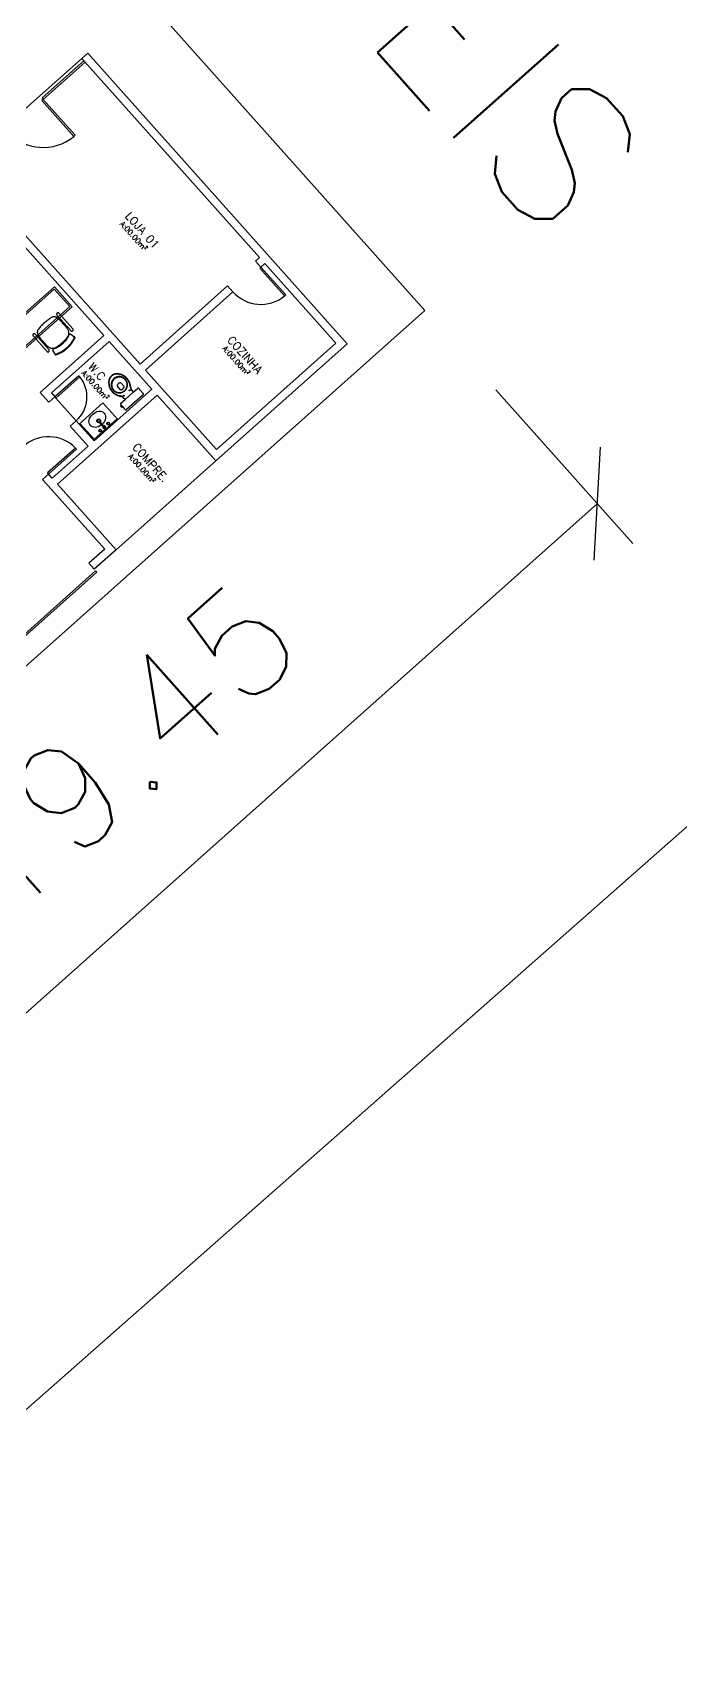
# Model space of a CAD drawing. Header units: millimetres. Extents: x 1111 to 1333, y -447 to -319.
# Drawn here: x 1132.019 to 1132.99, y -442.263 to -439.813 of the extents above; entities that cross this region are included whole.
import ezdxf

# ---------------------------------------------------------------- set-up
doc = ezdxf.new("R2010")
doc.units = ezdxf.units.MM
doc.header["$PDMODE"] = 35
doc.linetypes.add('HIDDEN', pattern=[0.375, 0.25, -0.125])
for name, color, linetype in [('ARQ-ALVENARIA', 4, 'Continuous'), ('ARQ-COTAS', 30, 'Continuous'), ('ARQ-ESQ-02', 2, 'Continuous'), ('ARQ-PENA-01', 1, 'Continuous'), ('ARQ-PENA-02', 2, 'Continuous'), ('ARQ-PENA-FINA-CINZA', 8, 'Continuous'), ('ARQ-PROJ-01', 1, 'HIDDEN'), ('ARQ-PÇ-HIDROSSAN', 7, 'Continuous'), ('ARQ-TEXTO2', 2, 'Continuous'), ('ARQ-TEXTO3', 3, 'Continuous'), ('TERRENO', 6, 'Continuous')]:
    doc.layers.add(name, color=color, linetype=linetype)
doc.layers.add('ARQ-VP', color=7, linetype='Continuous', plot=False)
doc.styles.add('ROMANS', font='romans')
doc.styles.add('Romans_Anot', font='romans.shx')
doc.dimstyles.new('Escala 1-1000', dxfattribs={"dimscale": 10, "dimtxt": 0.2, "dimasz": 0.15, "dimexe": 0.1, "dimexo": 0.2, "dimgap": 0.15, "dimtad": 1, "dimzin": 4, "dimdsep": 46, "dimtxsty": 'Romans_Anot', "dimblk": 'OBLIQUE', "dimcen": 0.25, "dimclrd": 256, "dimclre": 256, "dimclrt": 2, "dimadec": 0, "dimazin": 0, "dimtfac": 1, "dimtix": 1, "dimtmove": 2, "dimatfit": 3, "dimfxl": 0, "dimlwd": -1, "dimlwe": -1, "dimarcsym": 0})

# ---------------------------------------------------------------- blocks, each defined once
blk = doc.blocks.new('_Oblique')
at = {"color": 0, "linetype": 'ByBlock', "lineweight": -2}
blk.add_line((-0.5, -0.5), (0.5, 0.5), dxfattribs=at)
blk = doc.blocks.new('*D292')
at = {"layer": 'ARQ-COTAS', "transparency": 16777216}
for p, q in [((73.065, -65.426), (148.031, 0.756)), ((149.355, -0.744), (148.693, 0.006)), ((74.389, -66.926), (73.727, -66.176))]:
    blk.add_line(p, q, dxfattribs=at)
at = {"layer": 'DEFPOINTS', "color": 0, "transparency": 16777216}
for p in [(148.031, 0.756), (148.031, 0.756), (73.065, -65.426)]:
    blk.add_point(p, dxfattribs=at)
at = {"layer": 'ARQ-COTAS', "transparency": 16777216, "xscale": 1.5, "yscale": 1.5, "zscale": 1.5}
for p, rotation in [((148.031, 0.756), 41.43890348028824), ((73.065, -65.426), 221.4389034802882)]:
    blk.add_blockref('_Oblique', p, dxfattribs=dict(at, rotation=rotation))
at = {"layer": 'ARQ-COTAS', "color": 2, "transparency": 16777216, "insert": (108.894, -30.461), "char_height": 2, "attachment_point": 5, "rotation": 41.4389, "style": 'Romans_Anot'}
blk.add_mtext('100.00', dxfattribs=at)
blk = doc.blocks.new('*D295')
at = {"layer": 'ARQ-COTAS', "transparency": 16777216}
for p, q in [((95.328, -34.434), (97.893, -37.311)), ((82.713, -49.511), (97.228, -36.564)), ((80.813, -47.381), (83.379, -50.258))]:
    blk.add_line(p, q, dxfattribs=at)
at = {"layer": 'DEFPOINTS', "color": 0, "transparency": 16777216}
for p in [(93.997, -32.942), (97.228, -36.564), (79.482, -45.889)]:
    blk.add_point(p, dxfattribs=at)
at = {"layer": 'ARQ-COTAS', "transparency": 16777216, "xscale": 1.5, "yscale": 1.5, "zscale": 1.5}
for p, rotation in [((97.228, -36.564), 41.73269995504107), ((82.713, -49.511), 221.7326999550411)]:
    blk.add_blockref('_Oblique', p, dxfattribs=dict(at, rotation=rotation))
at = {"layer": 'ARQ-COTAS', "color": 2, "transparency": 16777216, "insert": (88.306, -41.172), "char_height": 2, "attachment_point": 5, "rotation": 41.7327, "style": 'Romans_Anot'}
blk.add_mtext('19.45', dxfattribs=at)
blk = doc.blocks.new('1')
at = {"color": 8}
for p, q in [((87.909, -35.051), (87.909, -35.052)), ((87.91, -35.053), (87.911, -35.054)), ((87.911, -35.054), (87.984, -35.136)), ((87.925, -35.038), (87.924, -35.038)), ((87.926, -35.04), (87.925, -35.039)), ((88, -35.122), (87.926, -35.04))]:
    blk.add_line(p, q, dxfattribs=at)
for points in [[(87.924, -35.038, 0), (87.923, -35.036, 0), (87.921, -35.035, 0), (87.92, -35.035, 0), (87.918, -35.034, 0), (87.916, -35.034, 0), (87.914, -35.034, 0), (87.913, -35.035, 0), (87.911, -35.036, 0), (87.91, -35.037, 0), (87.908, -35.038, 0), (87.907, -35.04, 0), (87.907, -35.041, 0), (87.906, -35.043, 0), (87.906, -35.045, 0), (87.906, -35.047, 0), (87.907, -35.048, 0), (87.908, -35.05, 0), (87.909, -35.051, 0)], [(87.925, -35.039, 0), (87.924, -35.038, 0), (87.923, -35.037, 0), (87.921, -35.036, 0), (87.919, -35.036, 0), (87.917, -35.036, 0), (87.916, -35.036, 0), (87.914, -35.036, 0), (87.912, -35.037, 0), (87.911, -35.038, 0), (87.91, -35.04, 0), (87.909, -35.041, 0), (87.908, -35.043, 0), (87.907, -35.044, 0), (87.907, -35.046, 0), (87.908, -35.048, 0), (87.908, -35.05, 0), (87.909, -35.051, 0), (87.91, -35.053, 0)], [(87.909, -35.051, 0), (87.908, -35.049, 0), (87.907, -35.047, 0), (87.907, -35.046, 0), (87.907, -35.044, 0), (87.908, -35.042, 0), (87.909, -35.041, 0), (87.91, -35.039, 0), (87.911, -35.038, 0)], [(87.911, -35.054, 0), (87.91, -35.052, 0), (87.909, -35.051, 0), (87.908, -35.049, 0), (87.908, -35.047, 0), (87.908, -35.045, 0), (87.909, -35.044, 0), (87.909, -35.042, 0), (87.91, -35.041, 0), (87.912, -35.039, 0)], [(87.911, -35.038, 0), (87.912, -35.037, 0), (87.914, -35.036, 0), (87.915, -35.036, 0), (87.917, -35.036, 0), (87.919, -35.036, 0), (87.921, -35.036, 0), (87.922, -35.037, 0), (87.924, -35.037, 0)], [(87.911, -35.054, 0), (87.911, -35.054, 0)], [(87.912, -35.039, 0), (87.913, -35.038, 0), (87.915, -35.037, 0), (87.916, -35.037, 0), (87.918, -35.037, 0), (87.92, -35.037, 0), (87.922, -35.037, 0), (87.923, -35.038, 0), (87.925, -35.039, 0), (87.926, -35.04, 0)]]:
    blk.add_polyline3d(points, dxfattribs=at)
for centre in [(87.918, -35.196), (88.067, -35.063)]:
    blk.add_circle(centre, 0.025, dxfattribs=at)
for centre, radius, start, end in [((87.918, -35.196), 0.02, 311.7327, 221.7327), ((87.918, -35.196), 0.02, 131.7327, 221.7327), ((87.918, -35.196), 0.02, 221.7327, 311.7327), ((87.918, -35.196), 0.02, 311.7327, 131.7327), ((87.992, -35.129), 0.027, 154.0556, 221.7327), ((87.992, -35.129), 0.026, 154.9606, 108.1253), ((87.992, -35.129), 0.027, 221.7327, 109.0444), ((87.992, -35.129), 0.0103, 221.7327, 41.7327), ((88.067, -35.063), 0.02, 311.7327, 221.7327), ((88.067, -35.063), 0.02, 131.7327, 221.7327), ((88.067, -35.063), 0.02, 221.7327, 311.7327), ((88.067, -35.063), 0.02, 311.7327, 131.7327)]:
    blk.add_arc(centre, radius, start, end, dxfattribs=at)
at = {"layer": 'ARQ-ALVENARIA', "color": 8}
for p, q in [((87.573, -28.219), (87.685, -28.12)), ((87.685, -28.12), (92.544, -33.567)), ((87.573, -28.219), (90.901, -31.951)), ((88.663, -33.948), (85.334, -30.216)), ((87.985, -33.413), (85.222, -30.316)), ((90.901, -31.951), (90.827, -32.017)), ((90.827, -32.017), (90.927, -32.129)), ((91.001, -32.063), (90.927, -32.129)), ((91.001, -32.063), (92.333, -33.555)), ((90.304, -32.483), (88.663, -33.948)), ((90.404, -32.595), (88.763, -34.06)), ((90.304, -32.483), (90.404, -32.595)), ((86.791, -34.478), (87.985, -33.413)), ((87.003, -34.49), (88.085, -33.525)), ((88.884, -34.421), (88.085, -33.525)), ((90.082, -35.764), (92.544, -33.567)), ((90.094, -35.552), (92.333, -33.555)), ((90.094, -35.552), (88.763, -34.06)), ((86.791, -34.478), (86.957, -34.665)), ((87.069, -34.565), (86.957, -34.665)), ((87.003, -34.49), (87.069, -34.565)), ((87.469, -35.013), (87.089, -34.587)), ((87.118, -36.197), (88.983, -34.533)), ((87.802, -35.386), (88.884, -34.421)), ((90.082, -35.764), (88.983, -34.533)), ((87.469, -35.013), (87.357, -35.113)), ((87.357, -35.113), (87.69, -35.486)), ((87.469, -35.013), (87.802, -35.386)), ((87.018, -36.085), (87.69, -35.486)), ((86.951, -36.01), (86.839, -36.11)), ((88.004, -37.416), (86.839, -36.11)), ((87.018, -36.085), (86.931, -35.988)), ((88.216, -37.428), (87.118, -36.197)), ((88.004, -37.416), (87.706, -37.682)), ((88.216, -37.428), (87.806, -37.794)), ((87.706, -37.682), (87.806, -37.794))]:
    blk.add_line(p, q, dxfattribs=at)
blk.add_lwpolyline([(86.951, -36.01), (87.474, -35.544), (87.454, -35.522), (86.931, -35.988)], close=True, dxfattribs=at)
blk.add_arc((86.952, -36.011), 0.701, 44.2416, 131.7327, dxfattribs=at)
at = {"layer": 'ARQ-ESQ-02', "color": 8}
for points in [[(86.851, -28.987), (87.635, -28.288), (87.611, -28.262), (86.828, -28.961)], [(86.825, -29.011), (87.424, -29.682), (87.45, -29.659), (86.851, -28.987)], [(90.927, -32.129), (91.393, -32.652), (91.37, -32.672), (90.904, -32.149)], [(87.089, -34.587), (87.537, -34.188), (87.517, -34.166), (87.069, -34.565)], [(85.594, -39.821), (85.614, -39.843), (87.852, -37.846), (87.832, -37.824)]]:
    blk.add_lwpolyline(points, close=True, dxfattribs=at)
at = {"layer": 'ARQ-PENA-01', "color": 8}
blk.add_arc((86.852, -28.987), 0.901, 221.7327, 309.4606, dxfattribs=at)
at = {"layer": 'ARQ-PENA-02', "color": 8}
for p, q in [((86.808, -24.882), (93.997, -32.942)), ((79.482, -45.889), (93.997, -32.942)), ((88.216, -37.428), (90.082, -35.764))]:
    blk.add_line(p, q, dxfattribs=at)
at = {"layer": 'ARQ-PENA-FINA-CINZA', "color": 8}
blk.add_line((85.334, -30.216), (87.573, -28.219), dxfattribs=at)
at = {"layer": 'ARQ-PROJ-01', "color": 8, "ltscale": 0.7}
for p, q in [((87.059, -32.501), (86.091, -33.365)), ((87.057, -32.543), (86.133, -33.367)), ((87.35, -32.872), (87.057, -32.543)), ((87.392, -32.874), (87.059, -32.501)), ((87.392, -32.874), (86.424, -33.738)), ((87.35, -32.872), (86.426, -33.696)), ((87.368, -33.321), (87.108, -33.029)), ((87.406, -33.288), (87.145, -32.996)), ((87.233, -33.169), (87.218, -33.182)), ((87.273, -33.214), (87.258, -33.228)), ((86.922, -33.714), (86.661, -33.422)), ((86.959, -33.681), (86.699, -33.389)), ((86.841, -33.518), (86.826, -33.531)), ((86.882, -33.563), (86.867, -33.577)), ((87.167, -33.58), (87.18, -33.594)), ((87.242, -33.513), (87.255, -33.528)), ((88.249, -34.986), (87.97, -34.673))]:
    blk.add_line(p, q, dxfattribs=at)
for points in [[(87.302, -33.447, 0.340817), (87.307, -33.292, 0.05523), (87.122, -33.088, 0.328643), (87.004, -33.078, 0.09095), (86.761, -33.294, 0.328643), (86.758, -33.412, 0.05523), (86.94, -33.619, 0.340817), (87.094, -33.632, 0.077917)], [(88.128, -34.169, -0.182004), (88.228, -34.131, -0.098298), (88.321, -34.148, -0.085166), (88.394, -34.19, -0.08648), (88.445, -34.251, -0.067868), (88.476, -34.318, -0.06199), (88.488, -34.383, 0.060779), (88.498, -34.419, 0.023796), (88.508, -34.437), (88.536, -34.473), (88.614, -34.403, -0.424217), (88.64, -34.406), (88.655, -34.422), (88.675, -34.445), (88.724, -34.499, -0.418036), (88.722, -34.525), (88.568, -34.662), (88.413, -34.8, -0.418036), (88.388, -34.799), (88.339, -34.744), (88.331, -34.752), (88.333, -34.754), (88.321, -34.765), (88.309, -34.751), (88.297, -34.738), (88.309, -34.727), (88.311, -34.73), (88.319, -34.722), (88.304, -34.705, -0.424217), (88.305, -34.679), (88.383, -34.61), (88.35, -34.578, 0.023796), (88.333, -34.566, 0.060779), (88.299, -34.552, -0.06199), (88.236, -34.532, -0.067868), (88.173, -34.494, -0.08648), (88.118, -34.436, -0.085166), (88.084, -34.359, -0.098298), (88.078, -34.264, -0.182004)], [(88.378, -34.449, 0.18052), (88.427, -34.355, 0.167158), (88.408, -34.258, 0.1), (88.368, -34.214, 0.096291), (88.32, -34.189, 0.13332), (88.25, -34.185, 0.150886), (88.174, -34.221, 0.150886), (88.129, -34.292, 0.13332), (88.126, -34.362, 0.096291), (88.144, -34.413, 0.1), (88.184, -34.457, 0.167158), (88.278, -34.488, 0.18052)], [(88.375, -34.446, 0.186957), (88.423, -34.35, 0.162455), (88.403, -34.263, 0.149476), (88.334, -34.203, 0.171119), (88.235, -34.198, 0.104122), (88.181, -34.228, 0.104122), (88.144, -34.279, 0.171119), (88.138, -34.378, 0.149476), (88.189, -34.453, 0.162455), (88.274, -34.483, 0.186957)], [(88.284, -34.299, -0.276984), (88.309, -34.306), (88.366, -34.369, -0.393258), (88.299, -34.429), (88.243, -34.365, -0.276984), (88.239, -34.339, -0.2)]]:
    blk.add_lwpolyline(points, format="xyb", close=True, dxfattribs=at)
for points in [[(87.255, -33.528, 0.100785), (87.336, -33.399, -0.49505), (87.366, -33.389), (87.425, -33.432, -0.365963), (87.431, -33.457, -0.0944), (87.291, -33.643, -0.0944), (87.09, -33.761, -0.365963), (87.066, -33.752), (87.03, -33.689, -0.49505), (87.043, -33.66, 0.100785), (87.18, -33.594, 0.100785)], [(87.067, -33.754, 0.481357), (87.094, -33.776, 0.097119), (87.3, -33.653, 0.097119), (87.445, -33.463, 0.481357), (87.426, -33.433)], [(88.348, -34.576, 0.148706), (88.306, -34.55, 0.01798), (88.284, -34.543, -0.048524), (88.23, -34.524, -0.075808), (88.161, -34.479, -0.05), (88.121, -34.433, -0.109053), (88.084, -34.333, -0.065752), (88.082, -34.269, -0.186957), (88.131, -34.172, -0.186957), (88.231, -34.135, -0.065752), (88.295, -34.144, -0.109053), (88.391, -34.193, -0.05), (88.431, -34.237, -0.075808), (88.469, -34.311, -0.048524), (88.481, -34.367, 0.01798), (88.485, -34.39, 0.148706), (88.507, -34.435, 0.148706)]]:
    blk.add_lwpolyline(points, format="xyb", dxfattribs=at)
for points in [[(88.536, -34.473), (88.459, -34.541), (88.383, -34.61)], [(88.331, -34.752), (88.311, -34.73)], [(88.319, -34.722), (88.339, -34.744)]]:
    blk.add_lwpolyline(points, dxfattribs=at)
for centre in [(88.359, -34.541), (88.47, -34.441)]:
    blk.add_circle(centre, 0.0075, dxfattribs=at)
for centre, radius, start, end in [((90.927, -32.129), 0.701, 221.7327, 309.2238), ((87.127, -33.012), 0.025, 41.7327, 221.7327), ((87.387, -33.304), 0.025, 221.7327, 41.7327), ((86.68, -33.406), 0.025, 41.7327, 221.7327), ((86.854, -33.154), 0.547, 306.4922, 316.9732), ((86.94, -33.697), 0.025, 221.7327, 41.7327), ((87.069, -34.564), 0.601, 311.7327, 38.7951)]:
    blk.add_arc(centre, radius, start, end, dxfattribs=at)
at = {"layer": 'ARQ-PÇ-HIDROSSAN', "color": 8, "ltscale": 0.03}
for p, q in [((87.803, -35.358), (87.537, -35.059)), ((88.236, -34.972), (87.803, -35.358))]:
    blk.add_line(p, q, dxfattribs=at)
for radius in [0.0349, 0.0249]:
    blk.add_circle((87.889, -35.013), radius, dxfattribs=at)
at = {"layer": 'ARQ-PÇ-HIDROSSAN', "color": 8, "ltscale": 0.03, "extrusion": (0, 0, -1)}
blk.add_ellipse((87.863, -34.984), major_axis=(-0.131, -0.116), ratio=0.742857, start_param=4.775358, end_param=10.940424, dxfattribs=at)
at = {"layer": 'ARQ-VP', "color": 8}
blk.add_line((87.97, -34.673), (87.522, -35.072), dxfattribs=at)
at = {"layer": 'TERRENO'}
blk.add_line((73.065, -65.426), (148.031, 0.756), dxfattribs=at)
at = {"layer": 'ARQ-TEXTO2', "color": 8, "char_height": 0.1, "width": 0.65338, "attachment_point": 1, "rotation": 311.7327, "style": 'ROMANS'}
for insert in [(88.383, -31.293), (90.304, -33.628), (87.663, -34.088), (88.537, -35.649)]:
    blk.add_mtext('\\pi-0.04474;A:00.00m²', dxfattribs=dict(at, insert=insert))
at = {"layer": 'ARQ-TEXTO3', "insert": (82.6, -14.352), "char_height": 2.6325, "width": 50.04383, "attachment_point": 5, "rotation": 311.7327, "style": 'ROMANS'}
blk.add_mtext('POSTO DE COMBUSTÍVEIS', dxfattribs=at)
at = {"layer": 'ARQ-TEXTO3', "color": 8, "char_height": 0.15, "width": 1.12177, "attachment_point": 5, "rotation": 311.7327, "style": 'ROMANS'}
for s, insert in [('LOJA 01', (88.706, -31.439)), ('COZINHA', (90.627, -33.774)), ('W.C', (87.855, -34.088)), ('COMPRE.', (88.86, -35.795))]:
    blk.add_mtext(s, dxfattribs=dict(at, insert=insert))
at = {"layer": 'ARQ-COTAS'}
for p1, p2, distance, picture, middle in [((73.065, -65.426), (148.031, 0.756), 0, '*D292', (108.894, -30.461)), ((79.482, -45.889), (93.997, -32.942), -4.854, '*D295', (88.306, -41.172))]:
    dim = blk.add_aligned_dim(p1=p1, p2=p2, distance=distance, dimstyle='Escala 1-1000', dxfattribs=at)
    dim.commit()
    dim.dimension.update_dxf_attribs({"geometry": picture, "text_midpoint": middle})

msp = doc.modelspace()

# ---------------------------------------------------------------- block references
at = {"xscale": 0.08, "yscale": 0.08, "zscale": 0.08}
msp.add_blockref('1', (1125.0871, -437.5943), dxfattribs=at)

doc.saveas('drawing.dxf')
